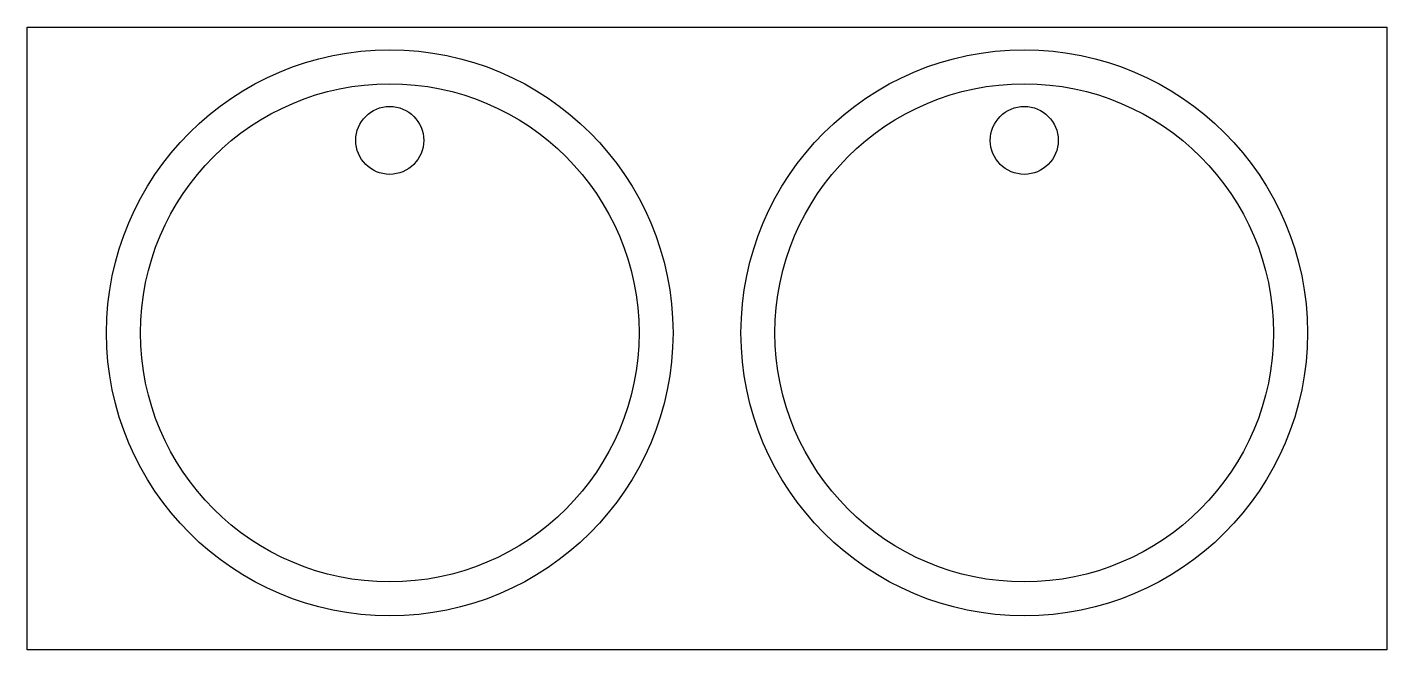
# Model space of a CAD drawing. Extents: x 0 to 120, y 0 to 55.
import ezdxf

# ---------------------------------------------------------------- set-up
doc = ezdxf.new("R2010")
doc.units = 0
doc.header["$LTSCALE"] = 25
doc.header["$MEASUREMENT"] = 0
doc.layers.get('0').update_dxf_attribs({"linetype": 'CONTINUOUS'})

msp = doc.modelspace()

# ---------------------------------------------------------------- linework, layer by layer
at = {"color": 0, "linetype": 'ByBlock'}
for p, q in [((0, 0), (0, 55)), ((0, 55), (120, 55)), ((120, 55), (120, 0)), ((120, 0), (0, 0))]:
    msp.add_line(p, q, dxfattribs=at)
for centre, radius in [((32, 28), 25), ((88, 28), 25), ((32, 28), 22), ((88, 28), 22), ((32, 45), 3), ((88, 45), 3)]:
    msp.add_circle(centre, radius, dxfattribs=at)

doc.saveas('drawing.dxf')
